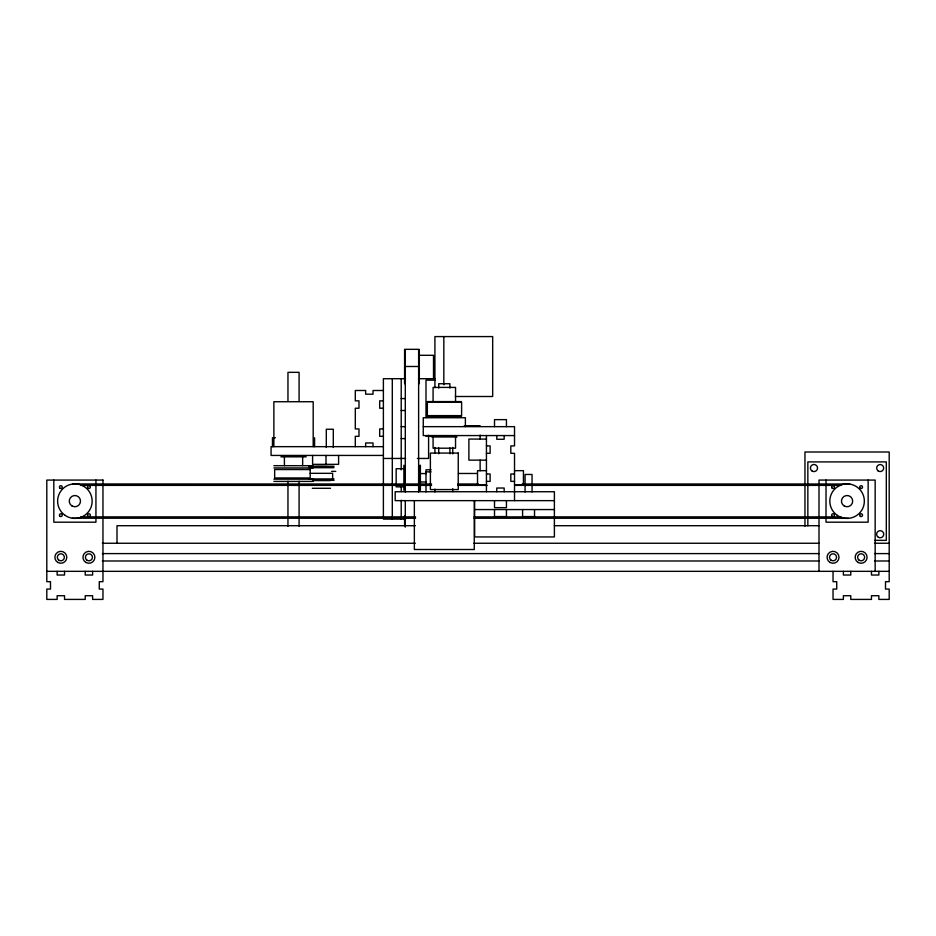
<?xml version="1.0" encoding="UTF-8"?>
<svg xmlns="http://www.w3.org/2000/svg" width="936" height="936" viewBox="0 0 936 936"><rect width="100%" height="100%" fill="white"/><g stroke="black" fill="none" stroke-linecap="round" stroke-linejoin="round"><path stroke-width="1.4" d="M419.328 355.306L433.508 355.306L433.508 377.77M405.288 366.491L418.626 366.491M405.534 378.706L383.386 378.706L383.386 519.106L405.534 519.106M418.497 378.706L434.912 378.706M434.912 380.156L425.997 380.156L425.997 417.596M383.386 390.499L373.031 390.499L373.031 394.196L365.648 394.196L365.648 390.499L355.306 390.499L355.306 400.842L358.991 400.842L358.991 408.236L355.306 408.236L355.306 428.922L358.991 428.922L358.991 436.316L355.306 436.316L355.306 446.659M455.317 396.501L492.675 396.501L492.675 336.586L434.912 336.586L434.912 387.644M401.216 398.572L405.428 398.572M383.386 400.842L379.688 400.842L379.688 408.236L383.386 408.236M427.155 401.591L461.471 401.591M427.155 402.293L461.623 402.293L461.6 415.631L427.097 415.631M401.216 410.506L405.428 410.506M427.097 416.333L461.542 416.333M464.268 425.74L480.121 425.74M401.216 426.652L405.428 426.652M423.259 426.652L514.519 426.652L514.519 445.91L510.822 445.91L510.822 453.305L514.519 453.305L514.519 500.643M383.386 428.922L379.688 428.922L379.688 436.316L383.386 436.316M514.519 435.568L423.259 435.568L423.259 417.737L465.379 417.737L465.379 426.652M425.997 436.316L432.362 436.316M431.683 436.972L456.955 436.972M275.371 437.744L272.47 437.744L272.47 446.659M401.216 438.586L405.428 438.586M486.439 439.078L468.889 439.078L468.889 460.138L486.439 460.138M486.439 445.91L490.125 445.91L490.125 453.305L486.439 453.305M383.386 446.659L271.066 446.659L271.066 455.434L383.386 455.434M280.894 456.838L306.166 456.838M383.386 458.453L405.534 458.453M417.362 458.453L428.594 458.453L428.594 435.252M273.874 465.683L313.174 465.683M308.763 466.303L334.035 466.303M315.795 466.526L327.015 466.526M309.196 467.707L334.035 467.707M273.874 467.93L313.174 467.93M403.884 468.714L396.162 468.714L396.162 483.456M431.086 469.813L425.997 469.813L425.997 491.973M486.439 470.668L477.524 470.668L477.524 484.708L486.439 484.708M514.519 470.668L523.435 470.668L523.435 484.708L514.519 484.708M331.59 471.37L335.767 471.37M425.997 471.861L431.086 471.861M310.167 473.323L332.631 473.323L332.631 478.94M458.5 473.476L477.231 473.476M419.328 473.569L426.348 473.569M486.439 473.99L490.125 473.99L490.125 481.385L486.439 481.385M514.519 473.99L510.822 473.99L510.822 481.385L514.519 481.385M309.196 478.94L334.035 478.94M273.874 479.162L313.174 479.162M312.472 480.344L334.035 480.344M313.314 480.566L330.525 480.566M273.874 481.408L313.174 481.408M419.328 481.993L426.348 481.993M431.578 484.006L72.926 483.97M457.891 484.006L478.354 484.006M522.206 484.006L849.642 484.006M80.765 485.375L431.578 485.375M457.891 485.375L487.13 485.375M514.905 485.375L840.867 485.375M403.884 486.849L396.162 486.849L396.162 484.93M312.285 488.288L330.525 488.288M554.393 500.643L395.179 500.643L395.179 491.728L554.393 491.728L554.393 536.936L474.646 536.936L474.646 500.643M474.646 509.558L554.393 509.558M80.765 516.883L415.584 516.883M474.061 516.883L841.043 516.883M415.584 518.251L72.4 518.216M474.061 518.251L848.355 518.251M415.35 525.704L117 525.704L117 543.254M554.288 525.704L819 525.704M874.68 540.365L886.31 540.365L886.31 461.904L807.85 461.904L807.85 525.833M102.375 543.254L415.35 543.254M473.85 543.254L819 543.254M874.575 543.254L889.2 543.254M102.375 553.597L819 553.597M874.575 553.597L889.2 553.597M102.375 560.992L819 560.992M874.575 560.992L889.2 560.992M46.8 571.334L889.2 571.334M878.857 571.334L878.857 575.032L871.463 575.032L871.463 571.334M875.16 571.334L875.16 480.074L819 480.074L819 571.334M868.14 480.074L868.14 522.194L826.02 522.194L826.02 480.074M850.777 571.334L850.777 575.032L843.383 575.032L843.383 571.334M833.04 571.334L833.04 581.677L836.737 581.677L836.737 589.072L833.04 589.072L833.04 599.414L843.383 599.414L843.383 595.717L850.777 595.717L850.777 599.414L871.463 599.414L871.463 595.717L878.857 595.717L878.857 599.414L889.2 599.414L889.2 589.072L885.503 589.072L885.503 581.677L889.2 581.677L889.2 451.994L804.96 451.994L804.96 526.219M534.526 509.558L534.526 516.578L522.592 516.578L522.592 509.558M532.046 492.008L532.046 474.458L525.073 474.458L525.073 492.008M506.446 426.652L506.446 419.632L494.512 419.632L494.512 426.652M506.446 500.643L506.446 507.663L494.512 507.663L494.512 500.643M506.446 509.558L506.446 516.578L494.512 516.578L494.512 509.558M504.165 435.568L504.165 439.265L496.782 439.265L496.782 435.568M504.165 491.728L504.165 488.03L496.782 488.03L496.782 491.728M486.439 435.568L486.439 491.728M480.121 435.076L480.121 439.078M480.121 460.138L480.121 470.808M474.271 500.643L474.271 549.502L414.355 549.502L414.355 500.643M455.551 401.591L455.551 387.41L433.087 387.41L433.087 401.591M455.539 436.972L455.539 448.204L433.087 448.204L433.087 436.972M452.743 447.443L452.743 453.948M452.743 488.697L452.743 491.599M449.9 388.112L449.9 383.737L438.727 383.737L438.727 388.112M449.9 447.958L449.9 453.796M443.828 336.586L443.828 384.801M438.727 447.958L438.727 453.796M434.912 447.443L434.912 453.293M434.912 489.107L434.912 491.973M427.354 402.293L427.354 415.631M420.393 465.25L420.393 483.35M420.393 485.421L420.393 490.324M419.328 349.385L419.328 383.701M418.989 465.25L418.989 484.567M418.989 485.421L418.989 490.324M418.626 492.067L418.626 349.327L405.288 349.327L405.288 492.067M405.288 500.596L405.288 527.12M404.586 349.315L404.586 383.76M404.586 515.923L404.586 526.114M403.884 465.25L403.884 483.456M403.884 485.105L403.884 490.324M401.216 378.706L401.216 469.895M401.216 485.761L401.216 491.599M401.216 500.257L401.216 519.106M392.301 378.706L392.301 519.106M373.031 446.659L373.031 442.962L365.648 442.962L365.648 446.659M338.598 455.434L338.598 464.35L312.601 464.35L312.601 455.434M333.298 447.502L333.298 429.25L326.301 429.25L326.301 447.502M326.009 455.434L326.009 464.35M314.59 437.744L314.59 446.659M313.186 446.659L313.186 401.731L273.874 401.731L273.874 446.659M302.656 456.838L302.656 465.683M299.087 401.392L299.087 372.341L287.96 372.341L287.96 401.392M299.087 481.279L299.087 526.301M287.96 481.279L287.96 526.301M284.404 456.838L284.404 465.683M95.94 480.074L95.94 522.194L53.82 522.194L53.82 480.074M92.617 571.334L92.617 575.032L85.223 575.032L85.223 571.334M64.537 571.334L64.537 575.032L57.143 575.032L57.143 571.334M458.242 453.071L430.385 453.071L430.385 489.575L458.242 489.575L458.242 453.071M310.179 469.544L274.657 469.544L274.657 477.968L310.179 477.968L310.179 469.544M102.96 480.074L46.8 480.074L46.8 581.677L50.497 581.677L50.497 589.072L46.8 589.072L46.8 599.414L57.143 599.414L57.143 595.717L64.537 595.717L64.537 599.414L85.223 599.414L85.223 595.717L92.617 595.717L92.617 599.414L102.96 599.414L102.96 589.072L99.263 589.072L99.263 581.677L102.96 581.677L102.96 480.074M844.272 506.002A5.616 5.616 0 0 0 852.696 501.134A5.616 5.616 0 0 0 844.272 496.267A5.616 5.616 0 0 0 844.272 506.002M72.072 506.002A5.616 5.616 0 0 0 80.496 501.134A5.616 5.616 0 0 0 72.072 496.267A5.616 5.616 0 0 0 72.072 506.002M88.218 488.311A1.404 1.404 0 0 0 90.324 487.094A1.404 1.404 0 0 0 88.218 485.878A1.404 1.404 0 0 0 88.218 488.311M60.138 488.311A1.404 1.404 0 0 0 62.244 487.094A1.404 1.404 0 0 0 60.138 485.878A1.404 1.404 0 0 0 60.138 488.311M88.218 516.391A1.404 1.404 0 0 0 90.324 515.174A1.404 1.404 0 0 0 88.218 513.958A1.404 1.404 0 0 0 88.218 516.391M60.138 516.391A1.404 1.404 0 0 0 62.244 515.174A1.404 1.404 0 0 0 60.138 513.958A1.404 1.404 0 0 0 60.138 516.391M860.418 488.311A1.404 1.404 0 0 0 862.524 487.094A1.404 1.404 0 0 0 860.418 485.878A1.404 1.404 0 0 0 860.418 488.311M832.338 488.311A1.404 1.404 0 0 0 834.444 487.094A1.404 1.404 0 0 0 832.338 485.878A1.404 1.404 0 0 0 832.338 488.311M860.418 516.391A1.404 1.404 0 0 0 862.524 515.174A1.404 1.404 0 0 0 860.418 513.958A1.404 1.404 0 0 0 860.418 516.391M832.338 516.391A1.404 1.404 0 0 0 834.444 515.174A1.404 1.404 0 0 0 832.338 513.958A1.404 1.404 0 0 0 832.338 516.391M877.991 470.796A3.51 3.51 0 0 0 883.642 468.55A3.51 3.51 0 0 0 878.881 464.782A3.51 3.51 0 0 0 877.991 470.796M812.202 471.124A3.568 3.568 0 0 0 817.549 468.035A3.568 3.568 0 0 0 812.202 464.946A3.568 3.568 0 0 0 812.202 471.124M878.389 537.322A3.568 3.568 0 0 0 883.736 534.234A3.568 3.568 0 0 0 878.389 531.145A3.568 3.568 0 0 0 878.389 537.322M85.936 562.466A5.967 5.967 0 0 0 94.887 557.294A5.967 5.967 0 0 0 85.936 552.123A5.967 5.967 0 0 0 85.936 562.466M86.826 560.114A3.51 3.51 0 0 0 92.407 557.704A3.51 3.51 0 0 0 87.528 554.077A3.51 3.51 0 0 0 86.826 560.114M57.856 562.466A5.967 5.967 0 0 0 66.807 557.294A5.967 5.967 0 0 0 57.856 552.123A5.967 5.967 0 0 0 57.856 562.466M58.746 560.114A3.51 3.51 0 0 0 64.327 557.704A3.51 3.51 0 0 0 59.448 554.077A3.51 3.51 0 0 0 58.746 560.114M858.136 562.466A5.967 5.967 0 0 0 867.087 557.294A5.967 5.967 0 0 0 858.136 552.123A5.967 5.967 0 0 0 858.136 562.466M859.026 560.114A3.51 3.51 0 0 0 864.607 557.704A3.51 3.51 0 0 0 859.728 554.077A3.51 3.51 0 0 0 859.026 560.114M830.057 562.466A5.967 5.967 0 0 0 839.007 557.294A5.967 5.967 0 0 0 830.057 552.123A5.967 5.967 0 0 0 830.057 562.466M830.946 560.114A3.51 3.51 0 0 0 836.527 557.704A3.51 3.51 0 0 0 831.648 554.077A3.51 3.51 0 0 0 830.946 560.114M65.169 515.408A17.269 17.269 0 0 0 92.102 502.41A17.269 17.269 0 0 0 67.369 485.585A17.269 17.269 0 0 0 65.169 515.408M837.369 515.408A17.269 17.269 0 0 0 864.302 502.41A17.269 17.269 0 0 0 839.569 485.585A17.269 17.269 0 0 0 837.369 515.408"/></g></svg>
